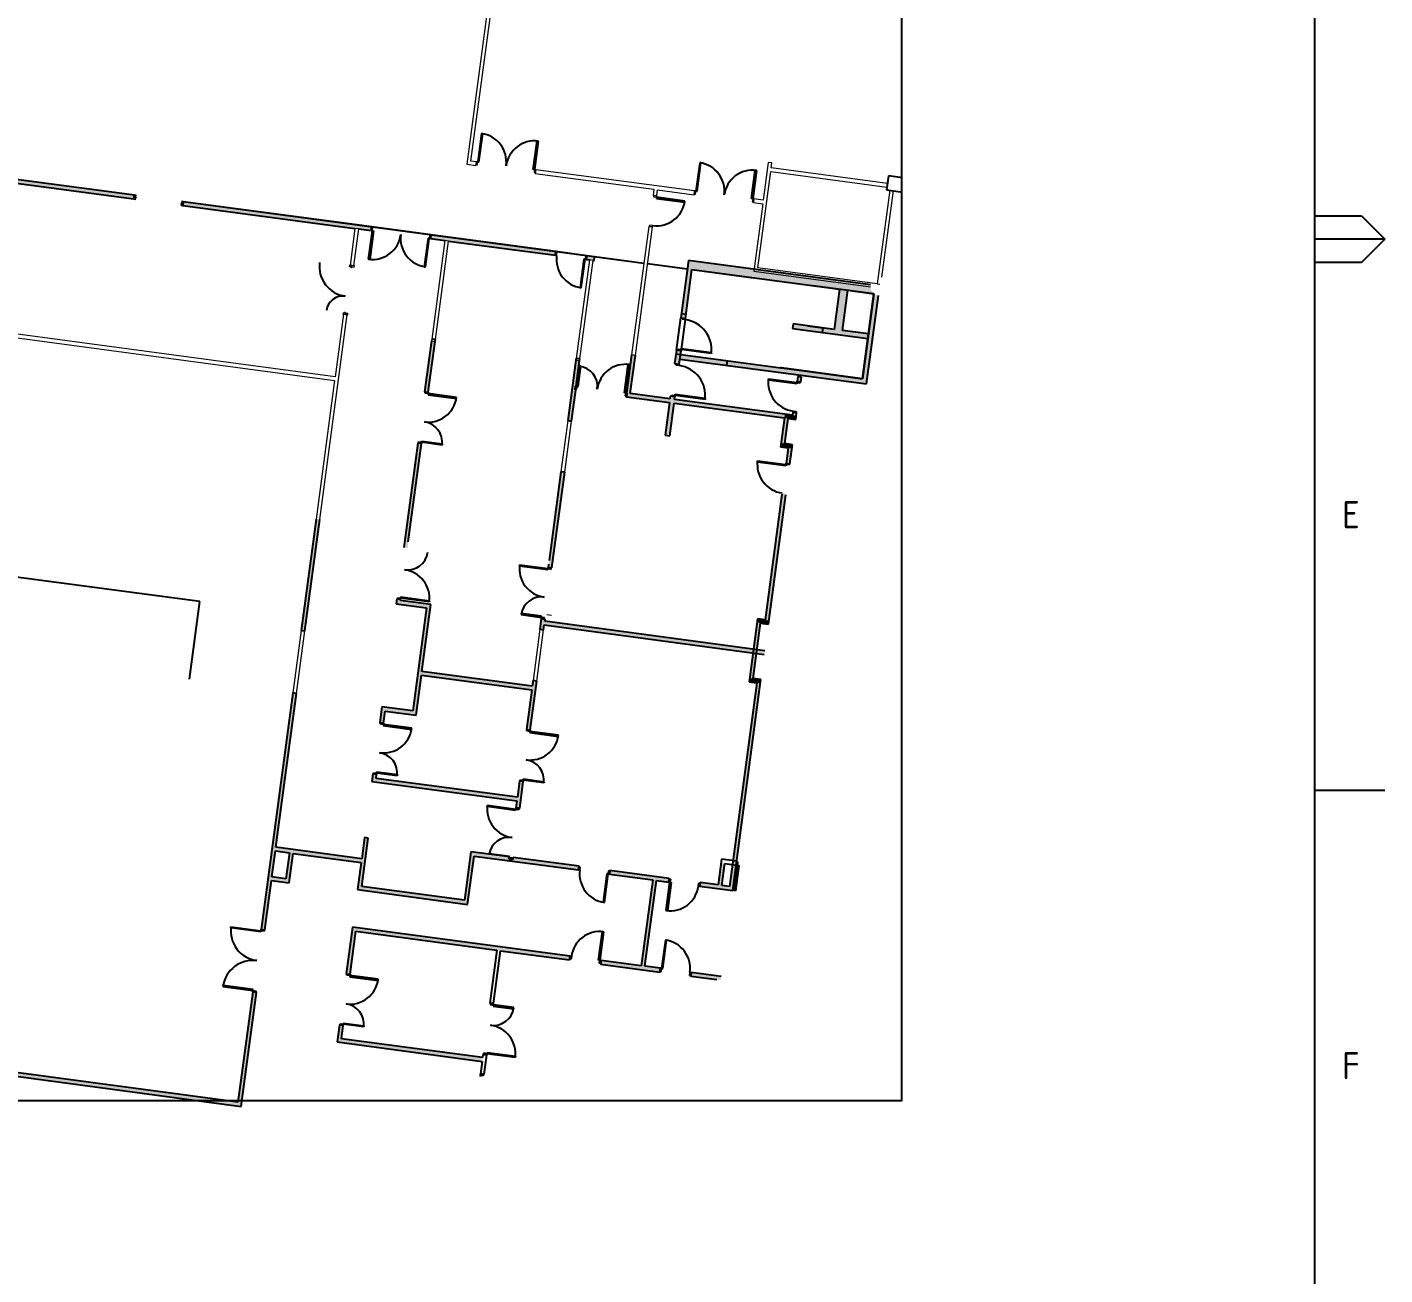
# Paper-space layout 'Page 2' of a CAD drawing. Header units: metres, sheet in millimetres. Extents: x -9 to 824, y -5 to 581.
# Drawn here: x 650 to 824.3, y 154.8 to 315 of the extents above; entities that cross this region are included whole.
import ezdxf
from ezdxf.enums import TextEntityAlignment as Align

# ---------------------------------------------------------------- set-up
doc = ezdxf.new("R2010")
doc.units = ezdxf.units.M
doc.layers.add('_User Miscellaneous1', color=7, linetype='Continuous')
doc.layers.add('Notes', color=7, linetype='Continuous')
doc.styles.add('iecISOCP', font='isocp.shx')

# ---------------------------------------------------------------- blocks, each defined once
blk = doc.blocks.new('A1_FRAME_TITLE')
at = {"layer": 'Notes', "color": 7, "linetype": 'Continuous'}
for p, q in [((824.37, 5.97), (824.37, 574.39)), ((824.37, 293.18), (830.35, 293.18)), ((830.35, 293.18), (833.35, 290.18)), ((833.35, 290.18), (824.35, 290.18)), ((833.35, 290.18), (830.35, 287.18)), ((830.35, 287.18), (824.37, 287.18)), ((824.35, 219.43), (833.35, 219.43))]:
    blk.add_line(p, q, dxfattribs=at)
at = {"layer": 'Notes', "color": 7, "style": 'iecISOCP'}
for s, p in [('E', (827.87, 253.06)), ('F', (827.87, 182.31))]:
    blk.add_text(s, height=3.5, dxfattribs=at).set_placement(p)
at = {"layer": 'Notes', "color": 7, "style": 'iecISOCP', "flags": 8}
blk.add_attdef('VERSION_NO', text='', height=2.5, rotation=90, dxfattribs=at).set_placement((302.04, 43.81), align=Align.MIDDLE_CENTER)
at = {"layer": 'Notes', "color": 7, "style": 'iecISOCP'}
for tag, p in [('CAP_NO', (513.19, 43.46)), ('IE_NUM', (513.05, 37.81)), ('REF_No_1', (335.24, 32.31)), ('REF_1', (362.52, 32.31)), ('GEN_WO', (441.71, 31.76)), ('HV_SWITCH', (513.46, 32.16)), ('REF_No_2', (335.24, 26.31)), ('REF_2', (362.52, 26.31)), ('OH_WO', (441.71, 25.81)), ('UBD_REF', (513.05, 25.83)), ('REF_No_3', (335.24, 20.31)), ('REF_3', (362.52, 20.31)), ('UG_WO', (441.71, 20.05)), ('GIS_MAP_No', (513.05, 20.04)), ('REF_No_4', (335.24, 14.31)), ('REF_4', (362.52, 14.31)), ('SUB_WO', (441.71, 13.81)), ('HV_OP_DIAG', (513.33, 14.2)), ('LGA', (512.95, 7.78)), ('ExportID', (9.08, 2.39))]:
    blk.add_attdef(tag, p, '', height=2.5, dxfattribs=at)
for tag, height, p in [('T1', 3.5, (684.37, 39.47)), ('T2', 3.5, (684.37, 34.35)), ('scale', 2.5, (567.76, 33.27)), ('T3', 3.5, (684.37, 28.92)), ('DRAWN', 2.5, (567.76, 24.93)), ('T4', 3.5, (684.37, 23.66)), ('T5', 3.5, (684.37, 18.23)), ('REV', 5, (820.05, 17.1)), ('DATE', 2.5, (567.76, 16.88)), ('T6', 3.5, (684.37, 12.97)), ('DESIGN', 2.5, (605.62, 9.15))]:
    blk.add_attdef(tag, text='', height=height, dxfattribs=at).set_placement(p, align=Align.CENTER)
blk.add_attdef('NUM', text='', height=7, dxfattribs=at).set_placement((792.37, 20.12), align=Align.MIDDLE_CENTER)
for tag, p in [('NS', (790.71, 8.12)), ('SHTS', (805.41, 8.12))]:
    blk.add_attdef(tag, text='', height=2.5, dxfattribs=at).set_placement(p, align=Align.MIDDLE)
at = {"layer": 'Notes', "color": 7, "style": 'iecISOCP', "flags": 1}
for tag, p in [('ProjectType', (14.17, -26.8)), ('ProjectNumber', (23.56, -26.82)), ('DrawingNumber', (35.51, -26.8)), ('ProjectDescription', (47.56, -26.83)), ('ExportDate', (60.28, -26.79)), ('ExportUserName', (69.15, -26.8)), ('DesignerCompanyName', (81.48, -26.79)), ('ExportAreaOfInterest', (97.1, -26.81)), ('GIS_SUCCESS', (112, -26.78)), ('CAD_SUCCESS', (121.79, -26.78)), ('DEPOTCODE', (132.11, -26.88)), ('ExportCategories', (140.08, -26.8)), ('Comments', (154.38, -26.88))]:
    blk.add_attdef(tag, p, '', height=1, dxfattribs=at)

psp = doc.layouts.new('Page 2')

# ---------------------------------------------------------------- hatches: boundary and pattern name
at = {"layer": '_User Miscellaneous1'}
h = psp.add_hatch(color=9, dxfattribs=at)
h.paths.add_polyline_path([(641.41967, 296.43516), (641.35598, 295.95941), (663.68685, 292.96983), (663.75054, 293.44558), (644.43098, 296.03202)], flags=0)
h.paths.add_polyline_path([(669.95096, 292.13121), (694.1466, 288.89198), (694.21029, 289.36773), (670.01465, 292.60696)], flags=0)
h.paths.add_polyline_path([(701.82238, 288.34865), (701.75868, 287.8729), (717.79447, 285.72608), (717.85817, 286.20184)], flags=0)
h.paths.add_polyline_path([(721.82279, 285.67106), (721.7591, 285.19531), (722.7703, 285.05993), (722.83399, 285.53569), (722.21926, 285.61799)], flags=0)
for points in [[(734.80756, 284.53853), (734.73354, 283.98567), (758.77608, 280.76693), (758.6345, 280.86885), (758.47407, 281.0409), (758.35028, 281.24094), (758.2679, 281.46128), (758.23009, 281.69346), (758.2383, 281.92856), (734.87685, 285.05611)], [(734.73197, 283.97391), (733.96392, 278.23695), (734.55862, 278.15734), (735.32823, 283.90605), (734.73354, 283.98567)], [(754.21008, 281.07999), (753.5593, 276.21894), (754.62975, 276.07564), (755.31975, 281.22965), (754.2493, 281.37296)], [(758.67682, 280.68241), (757.23006, 269.87577), (757.82476, 269.79615), (759.26845, 280.57994), (759.03948, 280.63386), (758.82542, 280.73141), (758.77608, 280.76693), (758.68968, 280.7785), (758.68588, 280.7501)], [(748.21905, 276.32852), (757.92007, 275.02979), (757.99968, 275.62448), (748.29866, 276.92322)], [(726.9283, 268.03739), (727.40405, 267.9737), (728.05877, 272.86414), (727.58301, 272.92783), (726.98276, 268.44419)], [(733.789, 272.40863), (739.77559, 271.60716), (739.8552, 272.20186), (733.86861, 273.00332), (733.80049, 272.4945)], [(739.77559, 271.60716), (757.74514, 269.20146), (757.82476, 269.79615), (739.8552, 272.20186)], [(726.91059, 267.55548), (747.18324, 264.84144), (747.24693, 265.3172), (726.97429, 268.03123)], [(747.24693, 265.3172), (747.18324, 264.84144), (748.64995, 264.64508), (748.71364, 265.12084), (747.72269, 265.2535)], [(746.74991, 261.60466), (747.22566, 261.54096), (747.65899, 264.77775), (747.18324, 264.84144)], [(746.74991, 261.60466), (746.68622, 261.1289), (748.15293, 260.93254), (748.21662, 261.4083), (747.22566, 261.54096)], [(697.90148, 241.38745), (697.83779, 240.91169), (701.73676, 240.38971), (701.80045, 240.86547), (701.32469, 240.92916)], [(699.48826, 227.21184), (699.42457, 226.73608), (699.90033, 226.67239), (701.73676, 240.38971), (701.261, 240.45341), (700.04209, 231.34865)], [(743.66613, 238.5702), (745.13285, 238.37384), (745.19654, 238.8496), (743.72983, 239.04596)], [(716.36285, 238.25582), (744.61074, 234.47409), (744.67443, 234.94984), (716.42654, 238.73157)], [(700.65397, 232.30176), (700.59027, 231.826), (714.76374, 229.92851), (714.82743, 230.40426), (713.77291, 230.54544)], [(740.836, 209.89568), (740.13832, 204.6843), (740.61408, 204.62061), (744.11374, 230.76154), (743.63798, 230.82523), (741.66666, 216.10032)], [(742.64702, 230.9579), (744.11374, 230.76154), (744.17743, 231.2373), (742.71072, 231.43366)], [(695.52232, 227.74279), (695.45863, 227.26703), (699.42457, 226.73608), (699.48826, 227.21184)], [(694.77725, 218.56003), (694.71355, 218.08427), (712.85296, 215.65583), (712.91665, 216.13159), (707.43826, 216.86501)], [(692.86849, 207.7596), (692.40119, 204.26908), (692.87695, 204.20539), (693.77208, 210.89163), (693.29633, 210.95533), (692.93219, 208.23536)], [(681.84671, 209.23516), (692.86849, 207.7596), (692.93219, 208.23536), (681.9104, 209.71092)], [(683.65032, 208.9937), (683.20526, 205.66936), (683.68102, 205.60567), (684.12607, 208.93001)], [(706.94142, 209.12859), (706.10998, 202.91808), (706.58573, 202.85439), (707.41717, 209.0649)], [(738.67167, 204.88065), (739.14742, 204.81696), (739.52423, 207.63157), (739.04848, 207.69526)], [(681.33796, 205.43507), (683.61733, 205.12991), (683.68102, 205.60567), (681.40166, 205.91082)], [(692.94064, 204.68115), (692.87695, 204.20539), (706.52204, 202.37863), (706.58573, 202.85439), (701.27964, 203.56475)], [(728.86418, 194.92823), (728.80655, 194.49774), (729.2823, 194.43405), (730.75786, 205.45584), (730.28211, 205.51954)], [(689.8463, 185.18511), (689.7826, 184.70935), (708.37669, 182.22004), (708.44038, 182.69579), (690.32205, 185.12142)], [(625.99476, 183.32128), (676.97937, 176.49563), (677.04306, 176.97138), (626.05846, 183.79703)]]:
    psp.add_hatch(color=9, dxfattribs=at).paths.add_polyline_path(points, flags=0)
h = psp.add_hatch(color=9, dxfattribs=at)
h.paths.add_polyline_path([(733.27392, 273.08294), (733.86861, 273.00332), (733.92965, 273.45925), (733.33496, 273.53887)], flags=0)
h.paths.add_polyline_path([(733.89227, 277.70173), (734.48696, 277.62211), (734.55862, 278.15734), (733.96392, 278.23695)], flags=0)
h = psp.add_hatch(color=9, dxfattribs=at)
h.paths.add_polyline_path([(733.55442, 273.67091), (733.53319, 273.51233), (733.92965, 273.45925), (733.95088, 273.61784)], flags=0)
h.paths.add_polyline_path([(734.06927, 277.5166), (734.46573, 277.46353), (734.48696, 277.62211), (734.0905, 277.67519)], flags=0)
h = psp.add_hatch(color=9, dxfattribs=at)
h.paths.add_polyline_path([(697.36203, 240.97539), (697.83779, 240.91169), (697.92271, 241.54603), (697.44696, 241.60973), (697.42573, 241.45114)], flags=0)
h.paths.add_polyline_path([(701.53712, 272.16148), (701.00659, 268.19867), (701.48235, 268.13498), (702.38997, 274.91449), (701.88237, 274.74031)], flags=0)
h.paths.add_polyline_path([(698.32804, 248.19101), (698.80379, 248.12732), (700.60127, 261.55369), (700.12551, 261.61738), (698.37392, 248.53371)], flags=0)
h = psp.add_hatch(color=9, dxfattribs=at)
h.paths.add_polyline_path([(720.4624, 272.49502), (719.39289, 264.50629), (719.86865, 264.4426), (720.40204, 268.42682), (720.32931, 268.43656), (720.393, 268.91231), (720.46574, 268.90257), (720.93815, 272.43133), (720.64561, 272.47049)], flags=0)
h.paths.add_polyline_path([(715.80444, 237.70209), (716.28019, 237.63839), (716.4637, 239.0091), (715.98794, 239.07279), (715.91022, 238.49222)], flags=0)
h.paths.add_polyline_path([(712.91665, 216.13159), (712.73434, 214.7698), (713.2101, 214.7061), (713.67372, 218.16915), (713.19796, 218.23284)], flags=0)
h.paths.add_polyline_path([(714.07904, 224.81412), (714.5548, 224.75043), (715.39911, 231.05711), (714.92336, 231.1208), (714.6913, 229.38746)], flags=0)
h.paths.add_polyline_path([(718.51181, 257.925), (716.86902, 245.65407), (717.34478, 245.59038), (718.98757, 257.86131), (718.69503, 257.90048)], flags=0)
h = psp.add_hatch(color=9, dxfattribs=at)
h.paths.add_polyline_path([(731.87534, 262.63614), (732.47003, 262.55652), (733.0296, 266.73628), (732.43491, 266.8159)], flags=0)
h.paths.add_polyline_path([(733.1943, 272.48824), (733.10407, 271.81425), (733.69877, 271.73464), (733.86861, 273.00332), (733.27392, 273.08294)], flags=0)
h.paths.add_polyline_path([(732.54676, 267.65139), (732.4986, 267.29165), (733.0933, 267.21204), (733.14146, 267.57178)], flags=0)
h = psp.add_hatch(color=9, dxfattribs=at)
h.paths.add_polyline_path([(732.76623, 267.78344), (732.74499, 267.62486), (733.14146, 267.57178), (733.16269, 267.73036)], flags=0)
h.paths.add_polyline_path([(733.28107, 271.62913), (733.67754, 271.57605), (733.69877, 271.73464), (733.3023, 271.78772)], flags=0)
h = psp.add_hatch(color=9, dxfattribs=at)
h.paths.add_polyline_path([(748.90404, 270.16041), (748.82043, 269.53584), (749.29618, 269.47215), (749.3798, 270.09671)], flags=0)
h.paths.add_polyline_path([(748.28966, 265.57122), (748.23789, 265.18453), (748.71364, 265.12084), (748.76541, 265.50752)], flags=0)
h = psp.add_hatch(color=9, dxfattribs=at)
h.paths.add_polyline_path([(720.33993, 268.51585), (720.49851, 268.49462), (720.55159, 268.89108), (720.393, 268.91231)], flags=0)
h.paths.add_polyline_path([(726.76262, 267.656), (726.92121, 267.63477), (726.97429, 268.03123), (726.8157, 268.05246)], flags=0)
h = psp.add_hatch(color=9, dxfattribs=at)
h.paths.add_polyline_path([(748.31089, 265.7298), (748.28966, 265.57122), (748.68612, 265.51814), (748.70735, 265.67672)], flags=0)
h.paths.add_polyline_path([(748.82043, 269.53584), (748.7992, 269.37726), (749.19566, 269.32418), (749.21689, 269.48277)], flags=0)
h = psp.add_hatch(color=9, dxfattribs=at)
h.paths.add_polyline_path([(701.08589, 268.18805), (701.06466, 268.02947), (701.46112, 267.97639), (701.48235, 268.13498), (701.18981, 268.17414)], flags=0)
h.paths.add_polyline_path([(700.20481, 261.60677), (700.60127, 261.55369), (700.6225, 261.71228), (700.22604, 261.76535)], flags=0)
h = psp.add_hatch(color=9, dxfattribs=at)
h.paths.add_polyline_path([(746.88102, 255.04929), (744.72078, 238.91329), (745.19654, 238.8496), (747.35677, 254.9856)], flags=0)
h.paths.add_polyline_path([(747.41179, 259.01392), (747.88754, 258.95023), (748.15293, 260.93254), (747.67717, 260.99623)], flags=0)
h = psp.add_hatch(color=9, dxfattribs=at)
h.paths.add_polyline_path([(746.90225, 255.20788), (746.88102, 255.04929), (747.27748, 254.99621), (747.29871, 255.1548)], flags=0)
h.paths.add_polyline_path([(747.41179, 259.01392), (747.39056, 258.85533), (747.78702, 258.80226), (747.80825, 258.96084)], flags=0)
h = psp.add_hatch(color=9, dxfattribs=at)
h.paths.add_polyline_path([(677.04306, 176.97138), (676.97937, 176.49563), (677.45512, 176.43194), (679.41657, 191.08311), (678.94082, 191.1468)], flags=0)
h.paths.add_polyline_path([(684.08111, 229.54254), (680.01297, 199.15535), (680.48873, 199.09166), (684.55686, 229.47884)], flags=0)
h.paths.add_polyline_path([(687.06936, 251.86344), (685.15327, 237.55109), (685.62902, 237.48739), (687.54511, 251.79975)], flags=0)
h = psp.add_hatch(color=9, dxfattribs=at)
h.paths.add_polyline_path([(716.38441, 239.01971), (716.40564, 239.1783), (716.00917, 239.23138), (715.98794, 239.07279)], flags=0)
h.paths.add_polyline_path([(717.24426, 245.44241), (717.26549, 245.601), (716.86902, 245.65407), (716.84779, 245.49549)], flags=0)
h = psp.add_hatch(color=9, dxfattribs=at)
h.paths.add_polyline_path([(743.66613, 238.5702), (743.20774, 235.1462), (743.68349, 235.0825), (744.14189, 238.50651)], flags=0)
h.paths.add_polyline_path([(742.71072, 231.43366), (743.18647, 231.36996), (743.6198, 234.60675), (743.14405, 234.67044)], flags=0)
h = psp.add_hatch(color=9, dxfattribs=at)
h.paths.add_polyline_path([(694.2378, 218.14797), (694.71355, 218.08427), (694.84625, 219.07543), (694.37049, 219.13912), (694.30149, 218.62372)], flags=0)
h.paths.add_polyline_path([(695.25157, 225.72041), (695.72733, 225.65671), (695.93438, 227.20334), (695.45863, 227.26703), (695.44995, 227.20218)], flags=0)
h = psp.add_hatch(color=9, dxfattribs=at)
h.paths.add_polyline_path([(695.33086, 225.70979), (695.30963, 225.55121), (695.7061, 225.49813), (695.72733, 225.65671), (695.43479, 225.69588)], flags=0)
h.paths.add_polyline_path([(694.44978, 219.12851), (694.84625, 219.07543), (694.86748, 219.23402), (694.47102, 219.28709)], flags=0)
h = psp.add_hatch(color=9, dxfattribs=at)
h.paths.add_polyline_path([(714.15833, 224.80351), (714.1371, 224.64492), (714.53357, 224.59185), (714.5548, 224.75043), (714.26226, 224.7896)], flags=0)
h.paths.add_polyline_path([(713.27725, 218.22222), (713.67372, 218.16915), (713.69495, 218.32773), (713.29848, 218.38081)], flags=0)
h = psp.add_hatch(color=9, dxfattribs=at)
h.paths.add_polyline_path([(711.85326, 208.18851), (712.24972, 208.13544), (712.27095, 208.29402), (711.87449, 208.3471)], flags=0)
h.paths.add_polyline_path([(712.71311, 214.61121), (713.10957, 214.55813), (713.1308, 214.71672), (712.73434, 214.7698)], flags=0)
h = psp.add_hatch(color=9, dxfattribs=at)
h.paths.add_polyline_path([(707.41717, 209.0649), (707.35348, 208.58914), (720.767, 206.79339), (720.83069, 207.26914), (712.36617, 208.40234), (712.32902, 208.12482), (711.85326, 208.18851), (711.89041, 208.46604)], flags=0)
h.paths.add_polyline_path([(724.79532, 206.73837), (724.73163, 206.26262), (732.34372, 205.24353), (732.40741, 205.71929)], flags=0)
h.paths.add_polyline_path([(736.30834, 204.71276), (740.55038, 204.14485), (740.61408, 204.62061), (736.37204, 205.18852)], flags=0)
h = psp.add_hatch(color=9, dxfattribs=at)
h.paths.add_polyline_path([(720.767, 206.79339), (720.92558, 206.77216), (720.97866, 207.16862), (720.82008, 207.18985), (720.79354, 206.99162)], flags=0)
h.paths.add_polyline_path([(724.62612, 206.68031), (724.57304, 206.28385), (724.73163, 206.26262), (724.7847, 206.65908)], flags=0)
h = psp.add_hatch(color=9, dxfattribs=at)
h.paths.add_polyline_path([(736.14976, 204.73399), (736.30834, 204.71276), (736.36142, 205.10923), (736.20284, 205.13046)], flags=0)
h.paths.add_polyline_path([(732.34372, 205.24353), (732.5023, 205.2223), (732.55538, 205.61877), (732.39679, 205.64)], flags=0)
h = psp.add_hatch(color=9, dxfattribs=at)
h.paths.add_polyline_path([(680.38821, 198.94369), (680.40944, 199.10228), (680.01297, 199.15535), (679.99174, 198.99677)], flags=0)
h.paths.add_polyline_path([(679.35851, 191.25231), (678.96205, 191.30539), (678.94082, 191.1468), (679.33728, 191.09373)], flags=0)
h = psp.add_hatch(color=9, dxfattribs=at)
h.paths.add_polyline_path([(689.8463, 185.18511), (690.32205, 185.12142), (690.55028, 186.82621), (690.07453, 186.8899)], flags=0)
h.paths.add_polyline_path([(690.95561, 193.47118), (691.43136, 193.40749), (692.16914, 198.91835), (691.69338, 198.98204)], flags=0)
h = psp.add_hatch(color=9, dxfattribs=at)
h.paths.add_polyline_path([(691.69338, 198.98204), (719.62421, 195.24276), (719.6879, 195.71851), (691.75708, 199.4578)], flags=0)
h.paths.add_polyline_path([(723.65253, 195.18774), (723.58884, 194.71199), (731.20092, 193.69291), (731.26462, 194.16866), (728.80655, 194.49774)], flags=0)
h.paths.add_polyline_path([(735.22925, 193.63789), (735.16555, 193.16213), (739.01113, 192.6473), (739.07482, 193.12306), (736.52487, 193.46444)], flags=0)
h = psp.add_hatch(color=9, dxfattribs=at)
h.paths.add_polyline_path([(719.84649, 195.69728), (719.6879, 195.71851), (719.63482, 195.32205), (719.79341, 195.30082)], flags=0)
h.paths.add_polyline_path([(723.65253, 195.18774), (723.49394, 195.20897), (723.44087, 194.81251), (723.59945, 194.79128)], flags=0)
h = psp.add_hatch(color=9, dxfattribs=at)
h.paths.add_polyline_path([(691.0349, 193.46057), (691.01367, 193.30198), (691.41013, 193.24891), (691.43136, 193.40749), (691.13882, 193.44665)], flags=0)
h.paths.add_polyline_path([(690.15382, 186.87928), (690.55028, 186.82621), (690.57151, 186.98479), (690.17505, 187.03787)], flags=0)
h = psp.add_hatch(color=9, dxfattribs=at)
h.paths.add_polyline_path([(735.22925, 193.63789), (735.07066, 193.65912), (735.01758, 193.26266), (735.17617, 193.24143), (735.20271, 193.43966)], flags=0)
h.paths.add_polyline_path([(731.37012, 193.75097), (731.4232, 194.14743), (731.26462, 194.16866), (731.21154, 193.7722)], flags=0)
h = psp.add_hatch(color=9, dxfattribs=at)
h.paths.add_polyline_path([(709.45648, 189.68275), (709.43525, 189.52416), (709.83172, 189.47109), (709.85295, 189.62967)], flags=0)
h.paths.add_polyline_path([(708.59663, 183.26005), (708.5754, 183.10147), (708.97187, 183.04839), (708.9931, 183.20697)], flags=0)

# ---------------------------------------------------------------- linework, layer by layer
at = {"layer": '_User Miscellaneous1', "color": 9, "lineweight": 18}
for p, q in [((709.08025, 317.39034), (706.40676, 297.42056)), ((706.94621, 297.83262), (709.6197, 317.8024)), ((706.40676, 297.42056), (707.59615, 297.26133)), ((707.65985, 297.73708), (706.94621, 297.83262)), ((707.59615, 297.26133), (707.65985, 297.73708)), ((715.27193, 296.718), (715.20824, 296.24225)), ((735.66727, 293.98754), (715.27193, 296.718)), ((743.78777, 284.10529), (745.44571, 296.48941)), ((745.11645, 297.64734), (744.46874, 292.80923)), ((745.59221, 297.58365), (745.11645, 297.64734)), ((745.44571, 296.48941), (760.35623, 294.49324)), ((745.50941, 296.96517), (745.59221, 297.58365)), ((760.41992, 294.969), (745.50941, 296.96517)), ((715.20824, 296.24225), (730.43142, 294.20422)), ((730.43142, 294.20422), (730.32527, 293.41129)), ((730.32527, 293.41129), (730.80102, 293.3476)), ((730.80102, 293.3476), (730.90718, 294.14053)), ((730.90718, 294.14053), (735.60357, 293.51179)), ((735.60357, 293.51179), (735.66727, 293.98754)), ((743.27935, 292.96846), (743.21566, 292.49271)), ((744.46874, 292.80923), (743.27935, 292.96846)), ((760.72475, 294.0807), (759.11457, 282.05339)), ((759.71599, 282.92833), (761.2005, 294.017)), ((743.21566, 292.49271), (744.40505, 292.33348)), ((744.40505, 292.33348), (743.24832, 283.69323)), ((729.7945, 289.44666), (727.58301, 272.92783)), ((728.05877, 272.86414), (730.27025, 289.38297)), ((730.27025, 289.38297), (729.7945, 289.44666)), ((692.06394, 289.1708), (691.42967, 284.43307)), ((691.90542, 284.36937), (692.5397, 289.1071)), ((703.60738, 287.6254), (701.91421, 274.97819)), ((702.38997, 274.91449), (704.08314, 287.56171)), ((691.42967, 284.43307), (691.90542, 284.36937)), ((722.15557, 285.14223), (720.4624, 272.49502)), ((720.93815, 272.43133), (722.63132, 285.07854)), ((759.11457, 282.05339), (743.78777, 284.10529)), ((743.24832, 283.69323), (758.23108, 281.68739)), ((687.54511, 251.79975), (691.06681, 278.10526)), ((690.59105, 278.16895), (689.51624, 270.14058)), ((691.06681, 278.10526), (690.59105, 278.16895)), ((638.94265, 276.42692), (689.45255, 269.66482)), ((689.51624, 270.14058), (639.00635, 276.90267)), ((701.88237, 274.74031), (702.35812, 274.67662)), ((720.43055, 272.25714), (720.90631, 272.19345)), ((689.45255, 269.66482), (687.06936, 251.86344)), ((719.39289, 264.50629), (718.51181, 257.925)), ((718.98757, 257.86131), (719.86865, 264.4426)), ((716.6867, 239.60148), (717.2814, 239.52187)), ((685.15327, 237.55109), (684.08111, 229.54254)), ((684.55686, 229.47884), (685.62902, 237.48739)), ((715.80444, 237.70209), (714.92336, 231.1208)), ((715.39911, 231.05711), (716.28019, 237.63839))]:
    psp.add_line(p, q, dxfattribs=at)
at = {"layer": '_User Miscellaneous1', "color": 9}
for p, q in [((708.30674, 301.36331), (707.81843, 297.71585)), ((707.97702, 297.69462), (708.46533, 301.34208)), ((708.46533, 301.34208), (708.30674, 301.36331)), ((714.95476, 296.76046), (715.44307, 300.40792)), ((715.60166, 300.38669), (715.11335, 296.73923)), ((715.44307, 300.40792), (715.60166, 300.38669)), ((663.75054, 293.44558), (640.46816, 296.56255)), ((707.81843, 297.71585), (707.97702, 297.69462)), ((715.11335, 296.73923), (714.95476, 296.76046)), ((736.31416, 297.61377), (735.82585, 293.96631)), ((735.98444, 293.94508), (736.47275, 297.59254)), ((736.47275, 297.59254), (736.31416, 297.61377)), ((742.96218, 293.01092), (743.45049, 296.65838)), ((743.60908, 296.63715), (743.12077, 292.98969)), ((743.45049, 296.65838), (743.60908, 296.63715)), ((641.55405, 295.93289), (663.68685, 292.96983)), ((645.82451, 295.87654), (663.75463, 293.47612)), ((760.54731, 295.92051), (760.30846, 294.13643)), ((762.33139, 295.68166), (760.54731, 295.92051)), ((761.65222, 295.97437), (761.67601, 295.97119)), ((663.68685, 292.96983), (663.75054, 293.44558)), ((730.77979, 293.18901), (730.75856, 293.03043)), ((730.75856, 293.03043), (734.40602, 292.54212)), ((734.42725, 292.70071), (730.77979, 293.18901)), ((735.82585, 293.96631), (735.98444, 293.94508)), ((743.12077, 292.98969), (742.96218, 293.01092)), ((760.30846, 294.13643), (762.09254, 293.89758)), ((670.01465, 292.60696), (669.95096, 292.13121)), ((669.95096, 292.13121), (692.06394, 289.1708)), ((694.21029, 289.36773), (670.01465, 292.60696)), ((670.01874, 292.6375), (729.16166, 284.71964)), ((734.40602, 292.54212), (734.42725, 292.70071)), ((694.1466, 288.89198), (694.21029, 289.36773)), ((701.82238, 288.34865), (694.21029, 289.36773)), ((692.5397, 289.1071), (694.1466, 288.89198)), ((693.81687, 285.22329), (694.30518, 288.87075)), ((694.46377, 288.84952), (693.97546, 285.20206)), ((694.30518, 288.87075), (694.46377, 288.84952)), ((701.44151, 287.91536), (700.9532, 284.2679)), ((701.11179, 284.24667), (701.6001, 287.89413)), ((701.6001, 287.89413), (701.44151, 287.91536)), ((701.82238, 288.34865), (701.75868, 287.8729)), ((701.75868, 287.8729), (703.60738, 287.6254)), ((717.85817, 286.20184), (701.82238, 288.34865)), ((704.08314, 287.56171), (717.79447, 285.72608)), ((717.79447, 285.72608), (717.85817, 286.20184)), ((721.82279, 285.67106), (717.85817, 286.20184)), ((693.97546, 285.20206), (693.81687, 285.22329)), ((700.9532, 284.2679), (701.11179, 284.24667)), ((721.44193, 285.23777), (720.95362, 281.59031)), ((721.11221, 281.56908), (721.60052, 285.21654)), ((721.60052, 285.21654), (721.44193, 285.23777)), ((721.82279, 285.67106), (721.7591, 285.19531)), ((721.7591, 285.19531), (722.15557, 285.14223)), ((722.83399, 285.53569), (721.82279, 285.67106)), ((722.63132, 285.07854), (722.7703, 285.05993)), ((722.7703, 285.05993), (722.83399, 285.53569)), ((729.15757, 284.68911), (722.83399, 285.53569)), ((734.72788, 283.94338), (729.63333, 284.62542)), ((729.63742, 284.65595), (734.73197, 283.97391)), ((734.87685, 285.05611), (733.89227, 277.70173)), ((758.2383, 281.92856), (734.87685, 285.05611)), ((734.48696, 277.62211), (735.32823, 283.90605)), ((735.32666, 283.89429), (743.23669, 282.83532)), ((735.32823, 283.90605), (754.2493, 281.37296)), ((743.23669, 282.83532), (743.23827, 282.84708)), ((720.95362, 281.59031), (721.11221, 281.56908)), ((758.68968, 280.7785), (750.85954, 281.82677)), ((754.2493, 281.37296), (753.5593, 276.21894)), ((754.62975, 276.07564), (755.31975, 281.22965)), ((755.31975, 281.22965), (758.68968, 280.7785)), ((758.68968, 280.7785), (757.23006, 269.87577)), ((757.23006, 269.87577), (758.68968, 280.7785)), ((757.74514, 269.20146), (759.26845, 280.57994)), ((733.33496, 273.53887), (733.89227, 277.70173)), ((733.89227, 277.70173), (734.48696, 277.62211)), ((734.46573, 277.46353), (733.95088, 273.61784)), ((733.96392, 278.23695), (734.55862, 278.15734)), ((734.06927, 277.5166), (734.0905, 277.67519)), ((734.46573, 277.46353), (734.06927, 277.5166)), ((734.0905, 277.67519), (734.48696, 277.62211)), ((734.48696, 277.62211), (734.46573, 277.46353)), ((748.29866, 276.92322), (748.21905, 276.32852)), ((748.21905, 276.32852), (757.92007, 275.02979)), ((753.5593, 276.21894), (748.29866, 276.92322)), ((750.16954, 276.67275), (752.12225, 276.41133)), ((752.12225, 276.41133), (752.04263, 275.81664)), ((757.99968, 275.62448), (754.62975, 276.07564)), ((701.88237, 274.74031), (701.00659, 268.19867)), ((701.48235, 268.13498), (702.35812, 274.67662)), ((702.38997, 274.91449), (701.91421, 274.97819)), ((702.35812, 274.67662), (702.38997, 274.91449)), ((733.53319, 273.51233), (733.55442, 273.67091)), ((733.55442, 273.67091), (733.95088, 273.61784)), ((733.95088, 273.61784), (733.97211, 273.77642)), ((733.97211, 273.77642), (737.8178, 273.26157)), ((720.43055, 272.25714), (719.39289, 264.50629)), ((720.4624, 272.49502), (720.43055, 272.25714)), ((720.93815, 272.43133), (720.4624, 272.49502)), ((720.46574, 268.90257), (720.90631, 272.19345)), ((720.90631, 272.19345), (720.93815, 272.43133)), ((727.58301, 272.92783), (726.9283, 268.03739)), ((727.40405, 267.9737), (728.05877, 272.86414)), ((733.33496, 273.53887), (733.10407, 271.81425)), ((733.27392, 273.08294), (746.75366, 271.27831)), ((733.92965, 273.45925), (733.33496, 273.53887)), ((733.92965, 273.45925), (733.53319, 273.51233)), ((733.69877, 271.73464), (733.92965, 273.45925)), ((733.789, 272.40863), (757.74514, 269.20146)), ((733.95088, 273.61784), (733.92965, 273.45925)), ((737.79657, 273.10299), (733.95088, 273.61784)), ((737.8178, 273.26157), (737.79657, 273.10299)), ((739.8552, 272.20186), (739.77559, 271.60716)), ((720.9019, 271.50774), (720.55159, 268.89108)), ((720.71017, 268.86985), (721.06048, 271.4865)), ((721.06048, 271.4865), (720.9019, 271.50774)), ((726.65712, 268.07369), (727.14543, 271.72115)), ((727.30401, 271.69992), (726.8157, 268.05246)), ((727.14543, 271.72115), (727.30401, 271.69992)), ((733.10407, 271.81425), (733.69877, 271.73464)), ((733.28107, 271.62913), (733.3023, 271.78772)), ((733.67754, 271.57605), (733.28107, 271.62913)), ((733.3023, 271.78772), (733.69877, 271.73464)), ((733.69877, 271.73464), (733.67754, 271.57605)), ((746.76857, 271.38969), (746.75366, 271.27831)), ((746.76857, 271.38969), (746.75366, 271.27831)), ((746.75366, 271.27831), (746.80559, 271.27136)), ((757.23006, 269.87577), (746.80559, 271.27136)), ((746.80559, 271.27136), (751.35263, 270.66262)), ((748.90404, 270.16041), (748.82043, 269.53584)), ((749.3798, 270.09671), (748.90404, 270.16041)), ((751.35263, 270.66262), (757.23006, 269.87577)), ((719.86865, 264.4426), (720.40204, 268.42682)), ((720.32931, 268.43656), (720.393, 268.91231)), ((720.40204, 268.42682), (720.32931, 268.43656)), ((720.393, 268.91231), (720.33993, 268.51585)), ((720.33993, 268.51585), (720.49851, 268.49462)), ((720.393, 268.91231), (720.46574, 268.90257)), ((720.55159, 268.89108), (720.393, 268.91231)), ((720.49851, 268.49462), (720.55159, 268.89108)), ((720.55159, 268.89108), (720.71017, 268.86985)), ((745.13051, 269.70698), (745.15174, 269.86557)), ((748.77797, 269.21867), (745.13051, 269.70698)), ((745.15174, 269.86557), (748.7992, 269.37726)), ((748.7992, 269.37726), (748.77797, 269.21867)), ((748.7992, 269.37726), (748.82043, 269.53584)), ((749.19566, 269.32418), (748.7992, 269.37726)), ((748.82043, 269.53584), (749.29618, 269.47215)), ((748.82043, 269.53584), (749.21689, 269.48277)), ((749.21689, 269.48277), (749.19566, 269.32418)), ((749.29618, 269.47215), (749.3798, 270.09671)), ((701.00659, 268.19867), (701.48235, 268.13498)), ((701.06466, 268.02947), (701.08589, 268.18805)), ((701.46112, 267.97639), (701.06466, 268.02947)), ((701.08589, 268.18805), (701.48235, 268.13498)), ((701.46112, 267.97639), (701.43989, 267.81781)), ((701.43989, 267.81781), (705.08735, 267.3295)), ((701.48235, 268.13498), (701.46112, 267.97639)), ((705.10858, 267.48808), (701.46112, 267.97639)), ((705.08735, 267.3295), (705.10858, 267.48808)), ((726.8157, 268.05246), (726.65712, 268.07369)), ((726.8157, 268.05246), (726.76262, 267.656)), ((726.76262, 267.656), (726.92121, 267.63477)), ((726.97429, 268.03123), (726.8157, 268.05246)), ((726.97429, 268.03123), (726.91059, 267.55548)), ((726.91059, 267.55548), (732.43491, 266.8159)), ((726.92121, 267.63477), (726.97429, 268.03123)), ((726.9283, 268.03739), (726.97429, 268.03123)), ((732.4986, 267.29165), (727.40405, 267.9737)), ((732.43491, 266.8159), (731.87534, 262.63614)), ((732.47003, 262.55652), (733.0296, 266.73628)), ((732.54676, 267.65139), (732.4986, 267.29165)), ((733.14146, 267.57178), (732.54676, 267.65139)), ((732.74499, 267.62486), (732.76623, 267.78344)), ((733.14146, 267.57178), (732.74499, 267.62486)), ((732.76623, 267.78344), (733.16269, 267.73036)), ((733.0296, 266.73628), (747.18324, 264.84144)), ((733.0933, 267.21204), (733.14146, 267.57178)), ((748.23789, 265.18453), (733.0933, 267.21204)), ((733.16269, 267.73036), (733.14146, 267.57178)), ((733.16269, 267.73036), (733.18392, 267.88895)), ((737.00838, 267.21552), (733.16269, 267.73036)), ((733.18392, 267.88895), (737.02961, 267.3741)), ((737.02961, 267.3741), (737.00838, 267.21552)), ((748.28966, 265.57122), (748.23789, 265.18453)), ((748.28966, 265.57122), (748.31089, 265.7298)), ((748.76541, 265.50752), (748.28966, 265.57122)), ((748.68612, 265.51814), (748.28966, 265.57122)), ((748.31089, 265.7298), (748.70735, 265.67672)), ((748.64995, 264.64508), (748.76541, 265.50752)), ((748.70735, 265.67672), (748.68612, 265.51814)), ((719.39289, 264.50629), (719.86865, 264.4426)), ((747.18324, 264.84144), (746.68622, 261.1289)), ((747.22566, 261.54096), (747.65899, 264.77775)), ((747.65899, 264.77775), (748.64995, 264.64508)), ((700.12551, 261.61738), (698.32804, 248.19101)), ((698.91336, 248.94577), (700.60127, 261.55369)), ((700.60127, 261.55369), (700.12551, 261.61738)), ((700.20481, 261.60677), (700.22604, 261.76535)), ((700.60127, 261.55369), (700.20481, 261.60677)), ((700.22604, 261.76535), (700.6225, 261.71228)), ((700.6225, 261.71228), (700.60127, 261.55369)), ((700.6225, 261.71228), (700.64373, 261.87086)), ((703.23916, 261.36197), (700.6225, 261.71228)), ((700.64373, 261.87086), (703.26039, 261.52055)), ((703.26039, 261.52055), (703.23916, 261.36197)), ((731.87534, 262.63614), (732.47003, 262.55652)), ((748.21662, 261.4083), (747.22566, 261.54096)), ((746.68622, 261.1289), (747.67717, 260.99623)), ((747.67717, 260.99623), (747.41179, 259.01392)), ((747.88754, 258.95023), (748.21662, 261.4083)), ((743.72187, 259.18506), (743.7431, 259.34364)), ((747.36933, 258.69675), (743.72187, 259.18506)), ((743.7431, 259.34364), (747.39056, 258.85533)), ((747.39056, 258.85533), (747.36933, 258.69675)), ((747.39056, 258.85533), (747.41179, 259.01392)), ((747.78702, 258.80226), (747.39056, 258.85533)), ((747.41179, 259.01392), (747.88754, 258.95023)), ((747.41179, 259.01392), (747.80825, 258.96084)), ((747.80825, 258.96084), (747.78702, 258.80226)), ((718.51181, 257.925), (716.98579, 246.52629)), ((717.34478, 245.59038), (718.98757, 257.86131)), ((718.98757, 257.86131), (718.51181, 257.925)), ((746.88102, 255.04929), (744.72078, 238.91329)), ((745.13285, 238.37384), (747.35677, 254.9856)), ((687.06936, 251.86344), (685.15327, 237.55109)), ((685.62902, 237.48739), (687.54511, 251.79975)), ((672.16972, 241.25332), (634.90168, 246.24264)), ((716.82656, 245.3369), (713.1791, 245.82521)), ((713.20033, 245.9838), (716.84779, 245.49549)), ((716.9221, 246.05054), (716.86902, 245.65407)), ((716.84779, 245.49549), (716.82656, 245.3369)), ((716.86902, 245.65407), (716.84779, 245.49549)), ((716.84779, 245.49549), (717.24426, 245.44241)), ((716.86902, 245.65407), (717.34478, 245.59038)), ((717.26549, 245.601), (716.86902, 245.65407)), ((717.24426, 245.44241), (717.26549, 245.601)), ((670.83923, 231.31518), (672.16972, 241.25332)), ((697.44696, 241.60973), (697.36203, 240.97539)), ((697.36203, 240.97539), (701.261, 240.45341)), ((697.92271, 241.54603), (697.44696, 241.60973)), ((697.90148, 241.38745), (697.92271, 241.54603)), ((701.80045, 240.86547), (697.90148, 241.38745)), ((697.94394, 241.70462), (697.96517, 241.8632)), ((701.5914, 241.21631), (697.94394, 241.70462)), ((697.96517, 241.8632), (701.61263, 241.3749)), ((700.65397, 232.30176), (701.80045, 240.86547)), ((701.61263, 241.3749), (701.5914, 241.21631)), ((701.261, 240.45341), (699.48826, 227.21184)), ((713.41375, 239.74027), (713.39252, 239.58168)), ((713.39252, 239.58168), (716.00917, 239.23138)), ((716.0304, 239.38996), (713.41375, 239.74027)), ((715.98794, 239.07279), (715.80444, 237.70209)), ((716.00917, 239.23138), (715.98794, 239.07279)), ((716.4637, 239.0091), (715.98794, 239.07279)), ((715.98794, 239.07279), (716.38441, 239.01971)), ((716.00917, 239.23138), (716.0304, 239.38996)), ((716.40564, 239.1783), (716.00917, 239.23138)), ((716.38441, 239.01971), (716.40564, 239.1783)), ((716.42654, 238.73157), (716.4637, 239.0091)), ((743.72983, 239.04596), (742.64702, 230.9579)), ((744.72078, 238.91329), (743.72983, 239.04596)), ((685.15327, 237.55109), (685.62902, 237.48739)), ((715.80444, 237.70209), (716.28019, 237.63839)), ((716.28019, 237.63839), (716.36285, 238.25582)), ((716.36285, 238.25582), (744.61074, 234.47409)), ((744.67443, 234.94984), (716.42654, 238.73157)), ((743.18647, 231.36996), (744.14189, 238.50651)), ((744.14189, 238.50651), (745.13285, 238.37384)), ((699.90033, 226.67239), (700.59027, 231.826)), ((700.59027, 231.826), (714.76374, 229.92851)), ((714.82743, 230.40426), (700.65397, 232.30176)), ((714.5548, 224.75043), (715.39911, 231.05711)), ((714.92336, 231.1208), (714.82743, 230.40426)), ((715.39911, 231.05711), (714.92336, 231.1208)), ((743.63798, 230.82523), (740.13832, 204.6843)), ((740.55038, 204.14485), (744.17743, 231.2373)), ((742.64702, 230.9579), (743.63798, 230.82523)), ((744.17743, 231.2373), (743.18647, 231.36996)), ((684.08111, 229.54254), (680.01297, 199.15535)), ((681.9104, 209.71092), (684.55686, 229.47884)), ((684.55686, 229.47884), (684.08111, 229.54254)), ((714.76374, 229.92851), (714.07904, 224.81412)), ((695.52232, 227.74279), (695.25157, 225.72041)), ((699.48826, 227.21184), (695.52232, 227.74279)), ((695.72733, 225.65671), (695.93438, 227.20334)), ((695.93438, 227.20334), (699.90033, 226.67239)), ((695.25157, 225.72041), (695.72733, 225.65671)), ((695.30963, 225.55121), (695.33086, 225.70979)), ((695.7061, 225.49813), (695.30963, 225.55121)), ((695.33086, 225.70979), (695.72733, 225.65671)), ((695.7061, 225.49813), (695.68487, 225.33954)), ((695.68487, 225.33954), (699.33232, 224.85123)), ((695.72733, 225.65671), (695.7061, 225.49813)), ((699.35356, 225.00982), (695.7061, 225.49813)), ((699.33232, 224.85123), (699.35356, 225.00982)), ((714.07904, 224.81412), (714.5548, 224.75043)), ((714.1371, 224.64492), (714.15833, 224.80351)), ((714.53357, 224.59185), (714.1371, 224.64492)), ((714.15833, 224.80351), (714.5548, 224.75043)), ((714.53357, 224.59185), (714.51233, 224.43326)), ((714.51233, 224.43326), (718.15979, 223.94495)), ((714.5548, 224.75043), (714.53357, 224.59185)), ((718.18102, 224.10354), (714.53357, 224.59185)), ((718.15979, 223.94495), (718.18102, 224.10354)), ((694.37049, 219.13912), (694.2378, 218.14797)), ((694.2378, 218.14797), (712.85296, 215.65583)), ((694.84625, 219.07543), (694.37049, 219.13912)), ((694.44978, 219.12851), (694.47102, 219.28709)), ((694.84625, 219.07543), (694.44978, 219.12851)), ((694.47102, 219.28709), (694.86748, 219.23402)), ((694.77725, 218.56003), (694.84625, 219.07543)), ((712.91665, 216.13159), (694.77725, 218.56003)), ((694.86748, 219.23402), (694.84625, 219.07543)), ((694.86748, 219.23402), (694.88871, 219.3926)), ((697.48413, 218.88371), (694.86748, 219.23402)), ((694.88871, 219.3926), (697.50536, 219.04229)), ((697.50536, 219.04229), (697.48413, 218.88371)), ((713.19796, 218.23284), (712.91665, 216.13159)), ((713.67372, 218.16915), (713.19796, 218.23284)), ((713.2101, 214.7061), (713.67372, 218.16915)), ((713.27725, 218.22222), (713.29848, 218.38081)), ((713.67372, 218.16915), (713.27725, 218.22222)), ((713.29848, 218.38081), (713.69495, 218.32773)), ((713.69495, 218.32773), (713.67372, 218.16915)), ((713.69495, 218.32773), (713.71618, 218.48632)), ((716.3116, 217.97742), (713.69495, 218.32773)), ((713.71618, 218.48632), (716.33283, 218.13601)), ((716.33283, 218.13601), (716.3116, 217.97742)), ((709.04442, 214.94094), (709.06565, 215.09952)), ((712.69188, 214.45263), (709.04442, 214.94094)), ((709.06565, 215.09952), (712.71311, 214.61121)), ((712.71311, 214.61121), (712.69188, 214.45263)), ((712.73434, 214.7698), (712.71311, 214.61121)), ((712.71311, 214.61121), (713.10957, 214.55813)), ((712.85296, 215.65583), (712.73434, 214.7698)), ((712.73434, 214.7698), (713.2101, 214.7061)), ((713.1308, 214.71672), (712.73434, 214.7698)), ((713.10957, 214.55813), (713.1308, 214.71672)), ((693.29633, 210.95533), (692.93219, 208.23536)), ((692.94064, 204.68115), (693.77208, 210.89163)), ((693.77208, 210.89163), (693.29633, 210.95533)), ((681.40166, 205.91082), (681.84671, 209.23516)), ((681.84671, 209.23516), (683.65032, 208.9937)), ((692.93219, 208.23536), (681.9104, 209.71092)), ((683.65032, 208.9937), (683.20526, 205.66936)), ((683.61733, 205.12991), (684.12607, 208.93001)), ((684.12607, 208.93001), (692.86849, 207.7596)), ((692.86849, 207.7596), (692.40119, 204.26908)), ((706.94142, 209.12859), (706.10998, 202.91808)), ((706.52204, 202.37863), (707.35348, 208.58914)), ((711.89041, 208.46604), (706.94142, 209.12859)), ((707.35348, 208.58914), (720.767, 206.79339)), ((709.27907, 208.85599), (709.27376, 208.81635)), ((711.89572, 208.50568), (709.27907, 208.85599)), ((711.85326, 208.18851), (711.89041, 208.46604)), ((711.87449, 208.3471), (711.85326, 208.18851)), ((712.32902, 208.12482), (711.85326, 208.18851)), ((711.85326, 208.18851), (712.24972, 208.13544)), ((712.27095, 208.29402), (711.87449, 208.3471)), ((711.89041, 208.46604), (711.89572, 208.50568)), ((712.24972, 208.13544), (712.27095, 208.29402)), ((712.36617, 208.40234), (712.32902, 208.12482)), ((720.83069, 207.26914), (712.36617, 208.40234)), ((739.11217, 208.17102), (738.67167, 204.88065)), ((741.08654, 207.90669), (739.11217, 208.17102)), ((739.14742, 204.81696), (739.52423, 207.63157)), ((739.52423, 207.63157), (741.02285, 207.43094)), ((740.7462, 204.15871), (741.18143, 207.40971)), ((741.02285, 207.43094), (741.08654, 207.90669)), ((741.07592, 207.8274), (741.02285, 207.43094)), ((741.02285, 207.43094), (741.18143, 207.40971)), ((741.23451, 207.80617), (741.07592, 207.8274)), ((741.18143, 207.40971), (741.23451, 207.80617)), ((741.18143, 207.40971), (741.34002, 207.38848)), ((683.20526, 205.66936), (681.40166, 205.91082)), ((720.767, 206.79339), (720.83069, 207.26914)), ((720.82008, 207.18985), (720.767, 206.79339)), ((720.767, 206.79339), (720.92558, 206.77216)), ((720.97866, 207.16862), (720.82008, 207.18985)), ((720.92558, 206.77216), (720.97866, 207.16862)), ((724.41446, 206.30508), (723.92615, 202.65762)), ((724.08473, 202.63639), (724.57304, 206.28385)), ((724.57304, 206.28385), (724.41446, 206.30508)), ((724.62612, 206.68031), (724.57304, 206.28385)), ((724.57304, 206.28385), (724.73163, 206.26262)), ((724.7847, 206.65908), (724.62612, 206.68031)), ((724.79532, 206.73837), (724.73163, 206.26262)), ((724.73163, 206.26262), (724.7847, 206.65908)), ((724.73163, 206.26262), (730.28211, 205.51954)), ((732.40741, 205.71929), (724.79532, 206.73837)), ((732.34372, 205.24353), (732.40741, 205.71929)), ((741.34002, 207.38848), (740.90478, 204.13748)), ((680.48873, 199.09166), (681.33796, 205.43507)), ((681.33796, 205.43507), (683.61733, 205.12991)), ((692.40119, 204.26908), (706.52204, 202.37863)), ((706.10998, 202.91808), (692.94064, 204.68115)), ((730.28211, 205.51954), (728.80655, 194.49774)), ((729.2823, 194.43405), (730.75786, 205.45584)), ((730.75786, 205.45584), (732.34372, 205.24353)), ((732.01399, 201.57485), (732.5023, 205.2223)), ((732.66089, 205.20107), (732.17258, 201.55361)), ((732.34372, 205.24353), (732.39679, 205.64)), ((732.5023, 205.2223), (732.34372, 205.24353)), ((732.39679, 205.64), (732.55538, 205.61877)), ((732.55538, 205.61877), (732.5023, 205.2223)), ((732.5023, 205.2223), (732.66089, 205.20107)), ((736.14976, 204.73399), (736.20284, 205.13046)), ((736.30834, 204.71276), (736.14976, 204.73399)), ((736.20284, 205.13046), (736.36142, 205.10923)), ((736.37204, 205.18852), (736.30834, 204.71276)), ((736.36142, 205.10923), (736.30834, 204.71276)), ((736.30834, 204.71276), (740.55038, 204.14485)), ((738.67167, 204.88065), (736.37204, 205.18852)), ((740.13832, 204.6843), (739.14742, 204.81696)), ((740.90478, 204.13748), (740.7462, 204.15871)), ((723.92615, 202.65762), (724.08473, 202.63639)), ((732.17258, 201.55361), (732.01399, 201.57485)), ((676.12482, 199.35303), (676.14605, 199.51162)), ((679.97051, 198.83818), (676.12482, 199.35303)), ((676.14605, 199.51162), (679.99174, 198.99677)), ((679.99174, 198.99677), (679.97051, 198.83818)), ((679.99174, 198.99677), (680.01297, 199.15535)), ((680.38821, 198.94369), (679.99174, 198.99677)), ((680.01297, 199.15535), (680.48873, 199.09166)), ((680.01297, 199.15535), (680.40944, 199.10228)), ((680.40944, 199.10228), (680.38821, 198.94369)), ((691.75708, 199.4578), (690.95561, 193.47118)), ((691.43136, 193.40749), (692.16914, 198.91835)), ((719.6879, 195.71851), (691.75708, 199.4578)), ((692.16914, 198.91835), (710.28747, 196.49273)), ((723.33536, 195.2302), (723.82367, 198.87766)), ((723.98225, 198.85643), (723.49394, 195.20897)), ((723.82367, 198.87766), (723.98225, 198.85643)), ((731.91151, 197.79489), (731.4232, 194.14743)), ((731.58179, 194.1262), (732.0701, 197.77366)), ((732.0701, 197.77366), (731.91151, 197.79489)), ((710.28747, 196.49273), (709.37719, 189.69336)), ((709.85295, 189.62967), (710.76322, 196.42904)), ((710.76322, 196.42904), (719.62421, 195.24276)), ((719.62421, 195.24276), (719.6879, 195.71851)), ((719.63482, 195.32205), (719.6879, 195.71851)), ((719.79341, 195.30082), (719.63482, 195.32205)), ((719.6879, 195.71851), (719.84649, 195.69728)), ((719.84649, 195.69728), (719.79341, 195.30082)), ((723.49394, 195.20897), (723.33536, 195.2302)), ((723.44087, 194.81251), (723.49394, 195.20897)), ((723.49394, 195.20897), (723.65253, 195.18774)), ((690.95561, 193.47118), (691.43136, 193.40749)), ((691.01367, 193.30198), (691.0349, 193.46057)), ((691.0349, 193.46057), (691.43136, 193.40749)), ((723.59945, 194.79128), (723.44087, 194.81251)), ((723.65253, 195.18774), (723.58884, 194.71199)), ((723.58884, 194.71199), (731.20092, 193.69291)), ((723.65253, 195.18774), (723.59945, 194.79128)), ((728.80655, 194.49774), (723.65253, 195.18774)), ((731.26462, 194.16866), (729.2823, 194.43405)), ((731.20092, 193.69291), (731.26462, 194.16866)), ((731.26462, 194.16866), (731.21154, 193.7722)), ((731.21154, 193.7722), (731.37012, 193.75097)), ((731.4232, 194.14743), (731.26462, 194.16866)), ((731.37012, 193.75097), (731.4232, 194.14743)), ((731.4232, 194.14743), (731.58179, 194.1262)), ((735.07066, 193.65912), (735.01758, 193.26266)), ((735.22925, 193.63789), (735.07066, 193.65912)), ((735.22925, 193.63789), (735.16555, 193.16213)), ((735.17617, 193.24143), (735.22925, 193.63789)), ((739.07482, 193.12306), (735.22925, 193.63789)), ((675.13759, 191.97882), (675.11636, 191.82024)), ((675.11636, 191.82024), (678.96205, 191.30539)), ((678.98328, 191.46397), (675.13759, 191.97882)), ((691.41013, 193.24891), (691.01367, 193.30198)), ((691.41013, 193.24891), (691.3889, 193.09032)), ((691.3889, 193.09032), (695.03636, 192.60201)), ((691.43136, 193.40749), (691.41013, 193.24891)), ((695.05759, 192.7606), (691.41013, 193.24891)), ((695.03636, 192.60201), (695.05759, 192.7606)), ((735.01758, 193.26266), (735.17617, 193.24143)), ((735.16555, 193.16213), (738.53538, 192.71099)), ((678.94082, 191.1468), (677.04306, 176.97138)), ((677.45512, 176.43194), (679.41657, 191.08311)), ((678.94082, 191.1468), (678.96205, 191.30539)), ((679.41657, 191.08311), (678.94082, 191.1468)), ((679.33728, 191.09373), (678.94082, 191.1468)), ((678.96205, 191.30539), (678.98328, 191.46397)), ((678.96205, 191.30539), (679.35851, 191.25231)), ((679.35851, 191.25231), (679.33728, 191.09373)), ((709.37719, 189.69336), (709.85295, 189.62967)), ((709.45648, 189.68275), (709.43525, 189.52416)), ((709.43525, 189.52416), (709.83172, 189.47109)), ((709.85295, 189.62967), (709.45648, 189.68275)), ((709.83172, 189.47109), (709.81049, 189.3125)), ((709.81049, 189.3125), (712.42714, 188.96219)), ((709.83172, 189.47109), (709.85295, 189.62967)), ((712.44837, 189.12078), (709.83172, 189.47109)), ((712.42714, 188.96219), (712.44837, 189.12078)), ((690.07453, 186.8899), (689.7826, 184.70935)), ((690.55028, 186.82621), (690.07453, 186.8899)), ((690.15382, 186.87928), (690.17505, 187.03787)), ((690.55028, 186.82621), (690.15382, 186.87928)), ((690.17505, 187.03787), (690.57151, 186.98479)), ((690.32205, 185.12142), (690.55028, 186.82621)), ((690.57151, 186.98479), (690.55028, 186.82621)), ((690.57151, 186.98479), (690.59274, 187.14338)), ((693.18817, 186.63448), (690.57151, 186.98479)), ((690.59274, 187.14338), (693.2094, 186.79307)), ((693.2094, 186.79307), (693.18817, 186.63448)), ((708.44038, 182.69579), (690.32205, 185.12142)), ((625.99476, 183.32128), (677.45512, 176.43194)), ((689.7826, 184.70935), (708.37669, 182.22004)), ((708.49611, 183.11208), (708.44038, 182.69579)), ((708.97187, 183.04839), (708.49611, 183.11208)), ((708.59663, 183.26005), (708.5754, 183.10147)), ((708.5754, 183.10147), (708.97187, 183.04839)), ((708.9931, 183.20697), (708.59663, 183.26005)), ((708.63748, 180.55067), (708.97187, 183.04839)), ((708.97187, 183.04839), (708.9931, 183.20697)), ((708.9931, 183.20697), (709.01433, 183.36556)), ((712.64056, 182.71866), (708.9931, 183.20697)), ((709.01433, 183.36556), (712.66179, 182.87725)), ((677.04306, 176.97138), (638.95628, 182.07031)), ((708.37669, 182.22004), (708.16173, 180.61436)), ((712.66179, 182.87725), (712.64056, 182.71866)), ((708.14049, 180.45578), (708.11926, 180.29719)), ((708.16173, 180.61436), (708.14049, 180.45578)), ((708.14049, 180.45578), (708.53696, 180.4027)), ((708.16173, 180.61436), (708.63748, 180.55067)), ((708.55819, 180.56129), (708.16173, 180.61436)), ((708.53696, 180.4027), (708.55819, 180.56129))]:
    psp.add_line(p, q, dxfattribs=at)
at = {"layer": '_User Miscellaneous1', "color": 9, "lineweight": 9}
for p, q in [((707.65985, 297.73708), (707.60677, 297.34062)), ((707.60677, 297.34062), (707.76535, 297.31939)), ((707.81843, 297.71585), (707.65985, 297.73708)), ((707.76535, 297.31939), (707.81843, 297.71585)), ((715.11335, 296.73923), (715.06027, 296.34277)), ((715.06027, 296.34277), (715.21886, 296.32154)), ((715.27193, 296.718), (715.11335, 296.73923)), ((715.21886, 296.32154), (715.27193, 296.718)), ((663.67623, 292.89053), (663.76116, 293.52488)), ((663.83482, 292.8693), (663.67623, 292.89053)), ((663.76116, 293.52488), (663.91974, 293.50364)), ((663.91974, 293.50364), (663.83482, 292.8693)), ((663.86136, 293.06754), (663.87728, 293.18647)), ((663.94065, 293.05692), (663.86136, 293.06754)), ((663.87728, 293.18647), (663.95657, 293.17586)), ((663.95657, 293.17586), (663.94065, 293.05692)), ((730.40456, 293.40068), (730.38333, 293.24209)), ((730.38333, 293.24209), (730.77979, 293.18901)), ((730.80102, 293.3476), (730.40456, 293.40068)), ((730.77979, 293.18901), (730.80102, 293.3476)), ((735.66727, 293.98754), (735.61419, 293.59108)), ((735.61419, 293.59108), (735.77277, 293.56985)), ((735.82585, 293.96631), (735.66727, 293.98754)), ((735.77277, 293.56985), (735.82585, 293.96631)), ((743.12077, 292.98969), (743.06769, 292.59323)), ((743.27935, 292.96846), (743.12077, 292.98969)), ((743.22628, 292.572), (743.27935, 292.96846)), ((669.72901, 292.28199), (669.74493, 292.40093)), ((669.8083, 292.27138), (669.72901, 292.28199)), ((669.74493, 292.40093), (669.82422, 292.39032)), ((669.78176, 292.07315), (669.86668, 292.70749)), ((669.94035, 292.05192), (669.78176, 292.07315)), ((669.82422, 292.39032), (669.8083, 292.27138)), ((669.86668, 292.70749), (670.02527, 292.68626)), ((670.02527, 292.68626), (669.94035, 292.05192)), ((743.06769, 292.59323), (743.22628, 292.572)), ((729.89502, 289.59463), (729.87379, 289.43605)), ((729.87379, 289.43605), (730.27025, 289.38297)), ((730.29148, 289.54156), (729.89502, 289.59463)), ((730.27025, 289.38297), (730.29148, 289.54156)), ((692.5397, 289.1071), (692.06394, 289.1708)), ((694.19967, 289.28844), (694.1466, 288.89198)), ((694.1466, 288.89198), (694.30518, 288.87075)), ((694.35826, 289.26721), (694.19967, 289.28844)), ((694.30518, 288.87075), (694.35826, 289.26721)), ((701.65317, 288.29059), (701.6001, 287.89413)), ((701.6001, 287.89413), (701.75868, 287.8729)), ((701.81176, 288.26936), (701.65317, 288.29059)), ((701.75868, 287.8729), (701.81176, 288.26936)), ((704.08314, 287.56171), (703.60738, 287.6254)), ((717.84755, 286.12254), (717.79447, 285.72608)), ((718.00614, 286.10131), (717.84755, 286.12254)), ((717.95306, 285.70485), (718.00614, 286.10131)), ((691.35038, 284.44368), (691.32915, 284.2851)), ((691.32915, 284.2851), (691.96349, 284.20017)), ((691.98472, 284.35876), (691.35038, 284.44368)), ((691.52738, 284.25856), (691.51676, 284.17927)), ((691.51676, 284.17927), (691.6357, 284.16334)), ((691.64632, 284.24263), (691.52738, 284.25856)), ((691.6357, 284.16334), (691.64632, 284.24263)), ((691.96349, 284.20017), (691.98472, 284.35876)), ((717.79447, 285.72608), (717.95306, 285.70485)), ((721.65359, 285.613), (721.60052, 285.21654)), ((721.60052, 285.21654), (721.7591, 285.19531)), ((721.81218, 285.59177), (721.65359, 285.613)), ((721.7591, 285.19531), (721.81218, 285.59177)), ((722.63132, 285.07854), (722.15557, 285.14223)), ((759.11457, 282.05339), (759.45953, 282.00721)), ((690.53299, 278.33815), (690.51176, 278.17957)), ((690.51176, 278.17957), (691.1461, 278.09464)), ((691.16733, 278.25323), (690.53299, 278.33815)), ((690.74184, 278.39091), (690.73122, 278.31161)), ((690.73122, 278.31161), (690.85016, 278.29569)), ((690.86077, 278.37498), (690.74184, 278.39091)), ((690.85016, 278.29569), (690.86077, 278.37498)), ((691.1461, 278.09464), (691.16733, 278.25323)), ((701.91421, 274.97819), (701.88237, 274.74031)), ((728.05877, 272.86414), (727.58301, 272.92783)), ((697.54748, 241.7577), (697.52625, 241.59911)), ((697.52625, 241.59911), (697.92271, 241.54603)), ((697.94394, 241.70462), (697.54748, 241.7577)), ((697.92271, 241.54603), (697.94394, 241.70462))]:
    psp.add_line(p, q, dxfattribs=at)
at = {"layer": '_User Miscellaneous1'}
psp.add_lwpolyline([(519.96798, 474.75053), (762.20738, 474.75053), (762.20738, 177.16119), (519.96798, 177.16119)], close=True, dxfattribs=at)
at = {"layer": '_User Miscellaneous1', "color": 9}
for centre, radius, start, end in [((707.81843, 297.71585), 3.68, 352.3747733, 82.3747733), ((715.11335, 296.73923), 3.68, 82.3747733, 172.3747733), ((735.82585, 293.96631), 3.68, 352.3747733, 82.3747733), ((743.12077, 292.98969), 3.68, 82.3747733, 172.3747733), ((730.77979, 293.18901), 3.68, 262.3747733, 352.3747733), ((694.30518, 288.87075), 3.68, 262.3747733, 352.3747733), ((701.6001, 287.89413), 3.68, 172.3747733, 262.3747733), ((691.32915, 284.2851), 3.84, 172.3747733, 262.3747733), ((721.60052, 285.21654), 3.68, 172.3747733, 262.3747733), ((690.53299, 278.33815), 2.16, 82.3747733, 172.3747733), ((733.95088, 273.61784), 3.88, 352.3747733, 82.3747733), ((720.55159, 268.89108), 2.64, 352.3747733, 82.3747733), ((726.8157, 268.05246), 3.68, 82.3747733, 172.3747733), ((733.16269, 267.73036), 3.88, 352.3747733, 82.3747733), ((748.7992, 269.37726), 3.68, 172.3747733, 262.3747733), ((701.46112, 267.97639), 3.68, 262.3747733, 352.3747733), ((700.6225, 261.71228), 2.64, 352.3747733, 82.3747733), ((747.39056, 258.85533), 3.68, 172.3747733, 262.3747733), ((698.78256, 247.96873), 2.64, 262.3747733, 352.3747733), ((716.84779, 245.49549), 3.68, 172.3747733, 262.3747733), ((697.94394, 241.70462), 3.68, 352.3747733, 82.3747733), ((716.00917, 239.23138), 2.64, 82.3747733, 172.3747733), ((695.7061, 225.49813), 3.68, 262.3747733, 352.3747733), ((714.53357, 224.59185), 3.68, 262.3747733, 352.3747733), ((694.86748, 219.23402), 2.64, 352.3747733, 82.3747733), ((713.69495, 218.32773), 2.64, 352.3747733, 82.3747733), ((712.71311, 214.61121), 3.68, 172.3747733, 262.3747733), ((711.87449, 208.3471), 2.64, 82.3747733, 169.748433), ((724.57304, 206.28385), 3.68, 172.3747733, 262.3747733), ((732.5023, 205.2223), 3.68, 262.3747733, 352.3747733), ((679.99174, 198.99677), 3.88, 172.3747733, 262.3747733), ((723.49394, 195.20897), 3.68, 82.3747733, 172.3747733), ((731.4232, 194.14743), 3.68, 352.3747733, 82.3747733), ((678.96205, 191.30539), 3.88, 82.3747733, 172.3747733), ((691.41013, 193.24891), 3.68, 262.3747733, 352.3747733), ((690.57151, 186.98479), 2.64, 352.3747733, 82.3747733), ((709.83172, 189.47109), 2.64, 262.3747733, 352.3747733), ((708.9931, 183.20697), 3.68, 352.3747733, 82.3747733)]:
    psp.add_arc(centre, radius, start, end, dxfattribs=at)

# ---------------------------------------------------------------- block references
at = {"layer": '_User Miscellaneous1'}
psp.add_blockref('A1_FRAME_TITLE', (-9.08156, -2.38995), dxfattribs=at)

doc.saveas('drawing.dxf')
